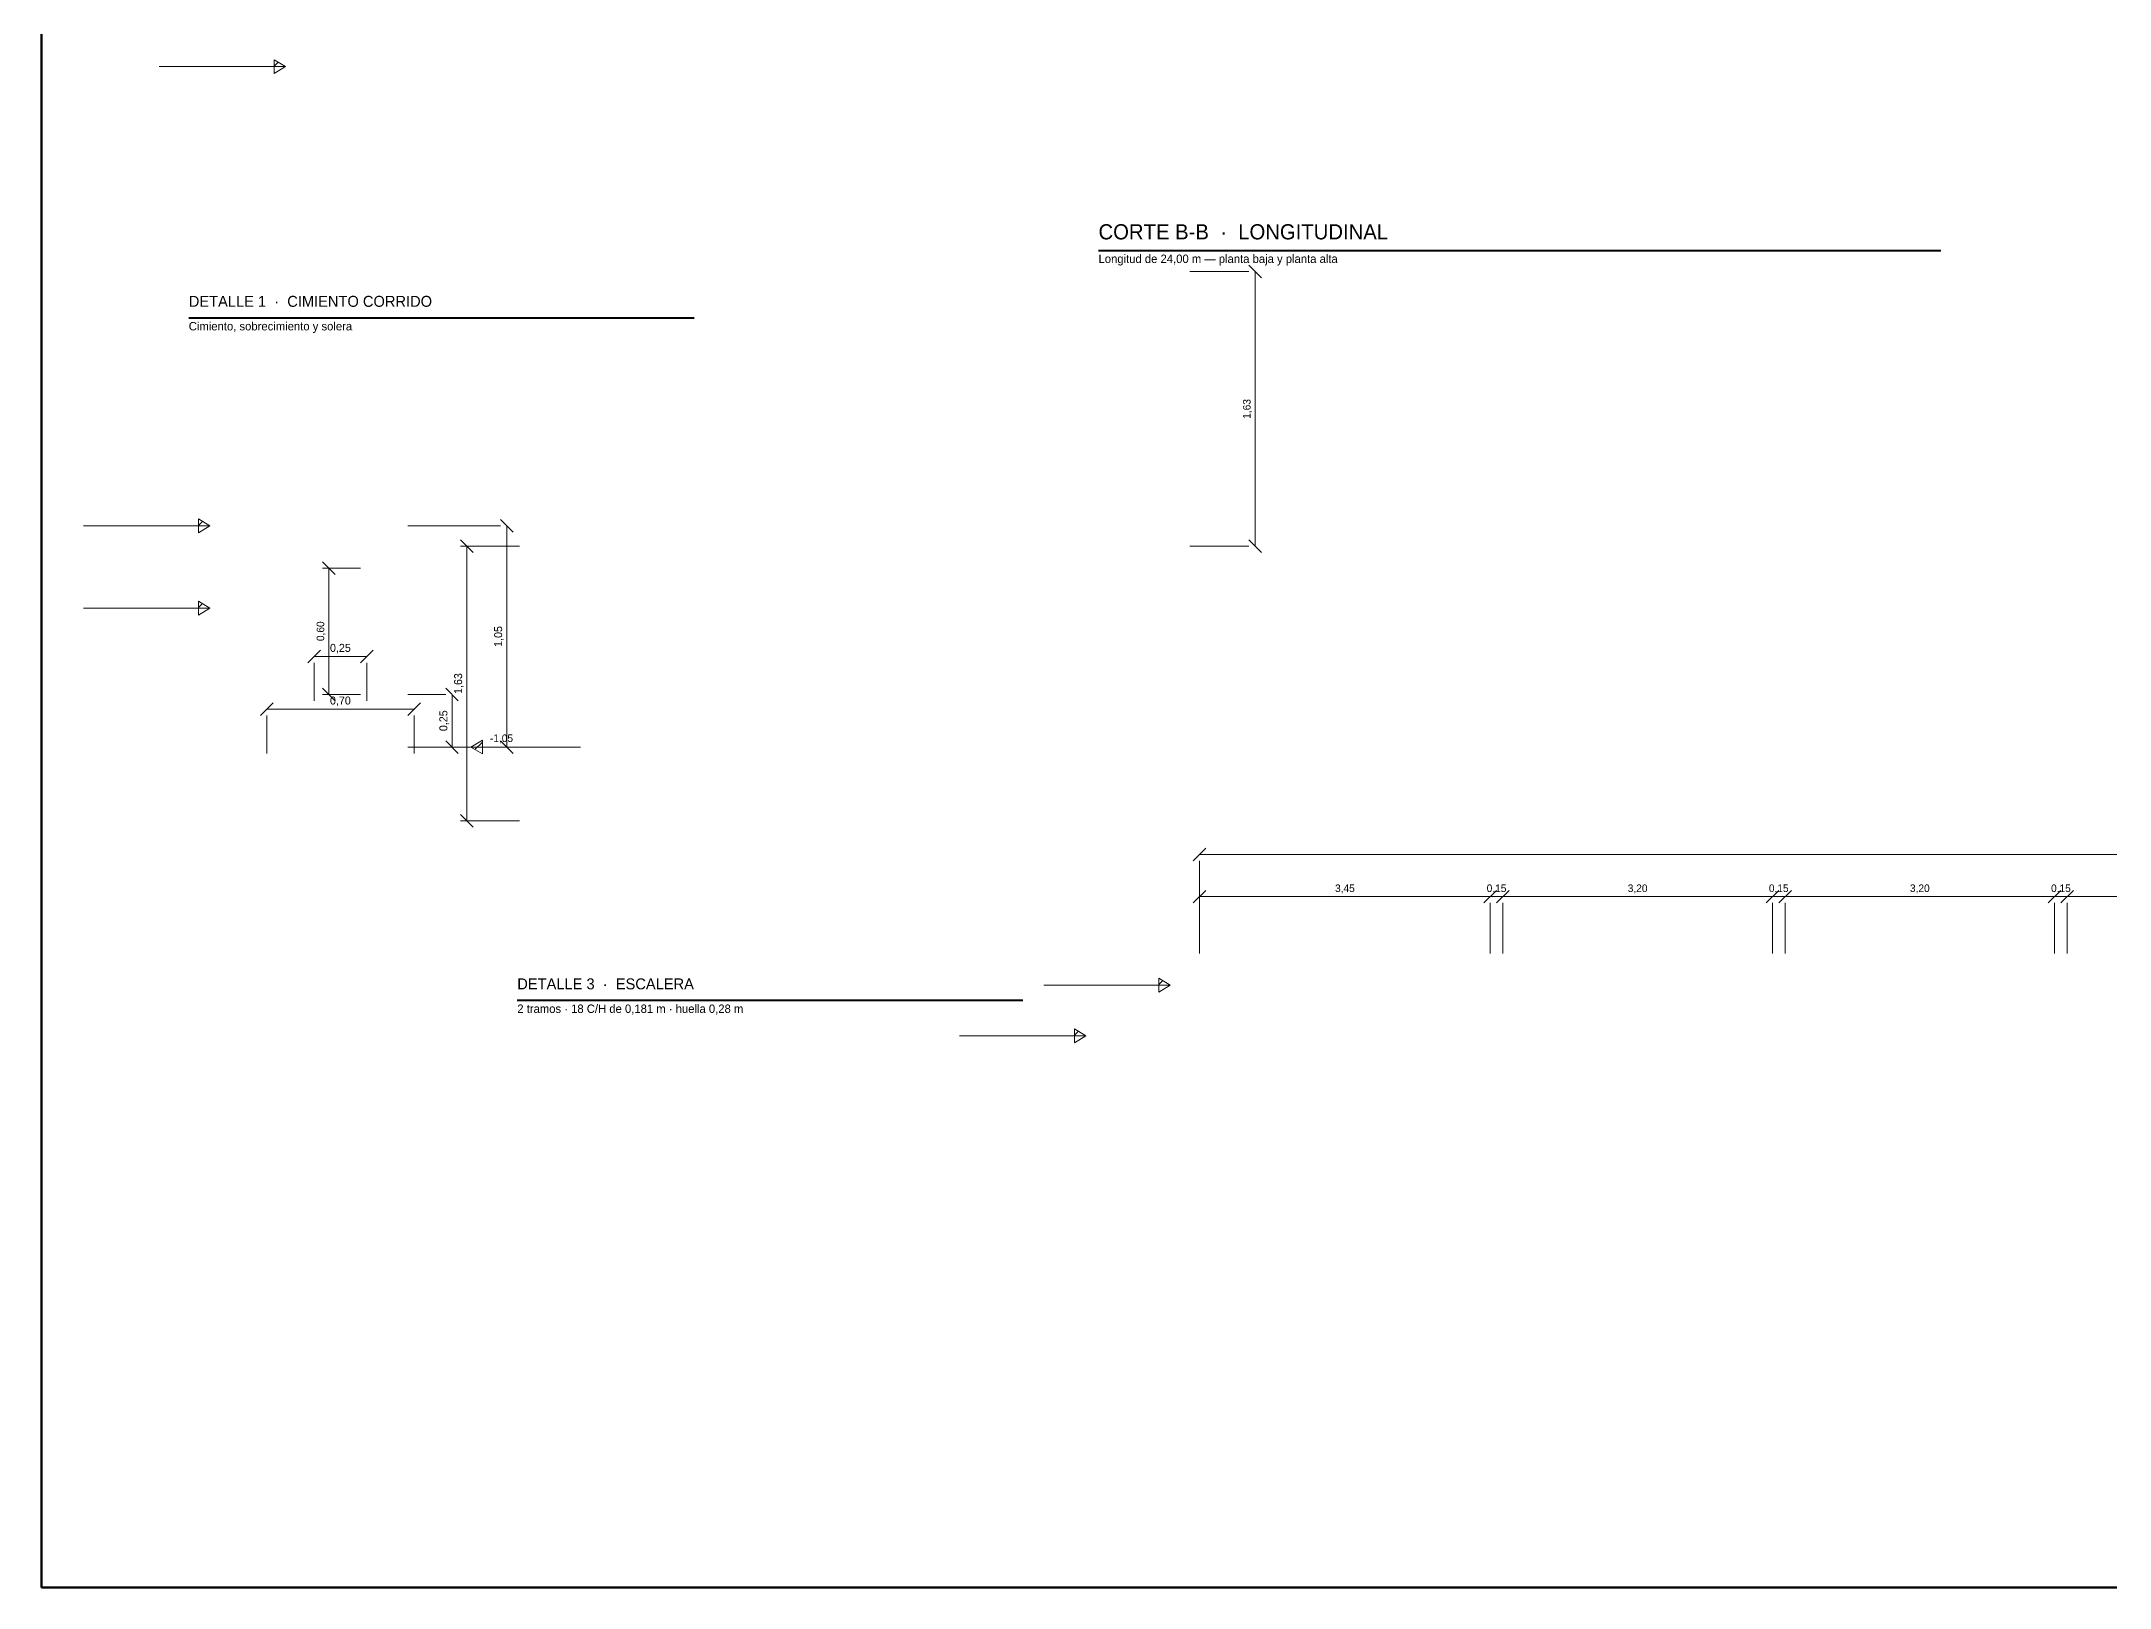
# Model space of a CAD drawing. Header units: metres. Extents: x -1.4 to 41.5, y -29.1 to 7.4.
# Drawn here: x 1.25 to 25.8, y -29.1 to -10.75 of the extents above; entities that cross this region are included whole.
import ezdxf
from ezdxf.enums import TextEntityAlignment as Align

# ---------------------------------------------------------------- set-up
doc = ezdxf.new("R2010")
doc.units = ezdxf.units.M
for name, color, linetype, lineweight in [('cota', 7, 'CONTINUOUS', 13), ('cota-texto', 7, 'CONTINUOUS', 5), ('hatch', 7, 'CONTINUOUS', 9), ('marco', 7, 'CONTINUOUS', 70), ('marco-medio', 7, 'CONTINUOUS', 40), ('nivel', 7, 'CONTINUOUS', 20), ('texto', 7, 'CONTINUOUS', 5), ('texto-suave', 7, 'CONTINUOUS', 5)]:
    doc.layers.add(name, color=color, linetype=linetype, lineweight=lineweight)

msp = doc.modelspace()

# ---------------------------------------------------------------- linework, layer by layer
at = {"layer": 'cota'}
for p, q in [((14.885, -13.482), (15.585, -13.482)), ((15.585, -13.407), (15.735, -13.557)), ((15.66, -16.742), (15.66, -13.482)), ((6.7, -16.425), (6.85, -16.575)), ((5.6, -16.5), (6.7, -16.5)), ((6.225, -16.667), (6.375, -16.817)), ((6.775, -19.125), (6.775, -16.5)), ((15.585, -16.667), (15.735, -16.817)), ((4.588, -16.925), (4.737, -17.075)), ((6.925, -16.742), (6.225, -16.742)), ((6.3, -20), (6.3, -16.742)), ((14.885, -16.742), (15.585, -16.742)), ((5.038, -17), (4.588, -17)), ((4.663, -18.5), (4.663, -17)), ((4.413, -18.125), (4.562, -17.975)), ((4.487, -18.05), (5.113, -18.05)), ((4.487, -18.575), (4.487, -18.125)), ((5.038, -18.125), (5.188, -17.975)), ((5.113, -18.575), (5.113, -18.125)), ((3.85, -18.75), (4, -18.6)), ((4.588, -18.425), (4.737, -18.575)), ((5.038, -18.5), (4.588, -18.5)), ((5.6, -18.5), (6.05, -18.5)), ((5.6, -18.75), (5.75, -18.6)), ((6.05, -18.425), (6.2, -18.575)), ((6.125, -19.125), (6.125, -18.5)), ((3.925, -18.675), (5.675, -18.675)), ((3.925, -19.2), (3.925, -18.75)), ((5.675, -19.2), (5.675, -18.75)), ((5.6, -19.125), (6.05, -19.125)), ((5.6, -19.125), (6.7, -19.125)), ((6.05, -19.05), (6.2, -19.2)), ((6.7, -19.05), (6.85, -19.2)), ((6.225, -19.925), (6.375, -20.075)), ((6.925, -20), (6.225, -20)), ((14.925, -20.475), (15.075, -20.325)), ((15, -20.4), (39, -20.4)), ((15, -21.575), (15, -20.475)), ((14.925, -20.975), (15.075, -20.825)), ((18.375, -20.975), (18.525, -20.825)), ((18.375, -20.975), (18.525, -20.825)), ((18.525, -20.975), (18.675, -20.825)), ((18.525, -20.975), (18.675, -20.825)), ((21.725, -20.975), (21.875, -20.825)), ((21.725, -20.975), (21.875, -20.825)), ((21.875, -20.975), (22.025, -20.825)), ((21.875, -20.975), (22.025, -20.825)), ((25.075, -20.975), (25.225, -20.825)), ((25.075, -20.975), (25.225, -20.825)), ((25.225, -20.975), (25.375, -20.825)), ((25.225, -20.975), (25.375, -20.825)), ((15, -20.9), (18.45, -20.9)), ((15, -21.575), (15, -20.975)), ((18.45, -20.9), (18.6, -20.9)), ((18.45, -21.575), (18.45, -20.975)), ((18.45, -21.575), (18.45, -20.975)), ((18.6, -20.9), (21.8, -20.9)), ((18.6, -21.575), (18.6, -20.975)), ((18.6, -21.575), (18.6, -20.975)), ((21.8, -20.9), (21.95, -20.9)), ((21.8, -21.575), (21.8, -20.975)), ((21.8, -21.575), (21.8, -20.975)), ((21.95, -20.9), (25.15, -20.9)), ((21.95, -21.575), (21.95, -20.975)), ((21.95, -21.575), (21.95, -20.975)), ((25.15, -20.9), (25.3, -20.9)), ((25.15, -21.575), (25.15, -20.975)), ((25.15, -21.575), (25.15, -20.975)), ((25.3, -20.9), (28.5, -20.9)), ((25.3, -21.575), (25.3, -20.975)), ((25.3, -21.575), (25.3, -20.975))]:
    msp.add_line(p, q, dxfattribs=at)
at = {"layer": 'hatch'}
for p, q in [((4.015, -11.044), (4.062, -10.996)), ((3.115, -16.494), (3.162, -16.446)), ((3.115, -17.469), (3.162, -17.421)), ((6.397, -19.154), (6.485, -19.066)), ((14.515, -21.944), (14.562, -21.896)), ((13.515, -22.544), (13.562, -22.496))]:
    msp.add_line(p, q, dxfattribs=at)
at = {"layer": 'marco'}
for p, q in [((1.25, -29.1), (1.25, -0.6)), ((41.45, -29.1), (1.25, -29.1))]:
    msp.add_line(p, q, dxfattribs=at)
at = {"layer": 'marco-medio'}
for p, q in [((13.8, -13.23), (23.8, -13.23)), ((3, -14.03), (9, -14.03)), ((6.9, -22.13), (12.9, -22.13))]:
    msp.add_line(p, q, dxfattribs=at)
at = {"layer": 'nivel'}
for p, q in [((4.15, -11.05), (2.65, -11.05)), ((3.25, -16.5), (1.75, -16.5)), ((3.25, -17.475), (1.75, -17.475)), ((6.35, -19.125), (7.65, -19.125)), ((14.65, -21.95), (13.15, -21.95)), ((13.65, -22.55), (12.15, -22.55))]:
    msp.add_line(p, q, dxfattribs=at)
for points in [[(4.15, -11.05), (4.015, -10.968), (4.015, -11.133)], [(4.15, -11.05), (4.015, -10.968), (4.015, -11.133)], [(3.25, -16.5), (3.115, -16.418), (3.115, -16.582)], [(3.25, -16.5), (3.115, -16.418), (3.115, -16.582)], [(3.25, -17.475), (3.115, -17.393), (3.115, -17.558)], [(3.25, -17.475), (3.115, -17.393), (3.115, -17.558)], [(6.35, -19.125), (6.485, -19.043), (6.485, -19.207)], [(6.35, -19.125), (6.485, -19.043), (6.485, -19.207)], [(14.65, -21.95), (14.515, -21.868), (14.515, -22.032)], [(14.65, -21.95), (14.515, -21.868), (14.515, -22.032)], [(13.65, -22.55), (13.515, -22.468), (13.515, -22.633)], [(13.65, -22.55), (13.515, -22.468), (13.515, -22.633)]]:
    msp.add_lwpolyline(points, close=True, dxfattribs=at)

# ---------------------------------------------------------------- texts
at = {"layer": 'cota-texto'}
for s, height, p in [('1,63', 0.09, (15.605, -15.112)), ('0,60', 0.09, (4.608, -17.75)), ('1,05', 0.095, (6.72, -17.812)), ('1,63', 0.095, (6.245, -18.371)), ('0,25', 0.095, (6.07, -18.812))]:
    msp.add_text(s, height=height, rotation=90, dxfattribs=at).set_placement(p, align=Align.CENTER)
for s, height, p in [('0,25', 0.095, (4.8, -17.995)), ('0,70', 0.095, (4.8, -18.62)), ('3,45', 0.09, (16.725, -20.845)), ('0,15', 0.09, (18.525, -20.845)), ('3,20', 0.09, (20.2, -20.845)), ('0,15', 0.09, (21.875, -20.845)), ('3,20', 0.09, (23.55, -20.845)), ('0,15', 0.09, (25.225, -20.845))]:
    msp.add_text(s, height=height, dxfattribs=at).set_placement(p, align=Align.CENTER)
at = {"layer": 'texto'}
for s, height, p in [('CORTE B-B  ·  LONGITUDINAL', 0.18, (13.8, -13.1)), ('DETALLE 1  ·  CIMIENTO CORRIDO', 0.13, (3, -13.9)), ('-1,05', 0.09, (6.575, -19.065)), ('DETALLE 3  ·  ESCALERA', 0.13, (6.9, -22))]:
    msp.add_text(s, height=height, dxfattribs=at).set_placement(p)
at = {"layer": 'texto-suave'}
for s, p in [('Longitud de 24,00 m — planta baja y planta alta', (13.8, -13.38)), ('Cimiento, sobrecimiento y solera', (3, -14.18)), ('2 tramos · 18 C/H de 0,181 m · huella 0,28 m', (6.9, -22.28))]:
    msp.add_text(s, height=0.1, dxfattribs=at).set_placement(p)

doc.saveas('drawing.dxf')
